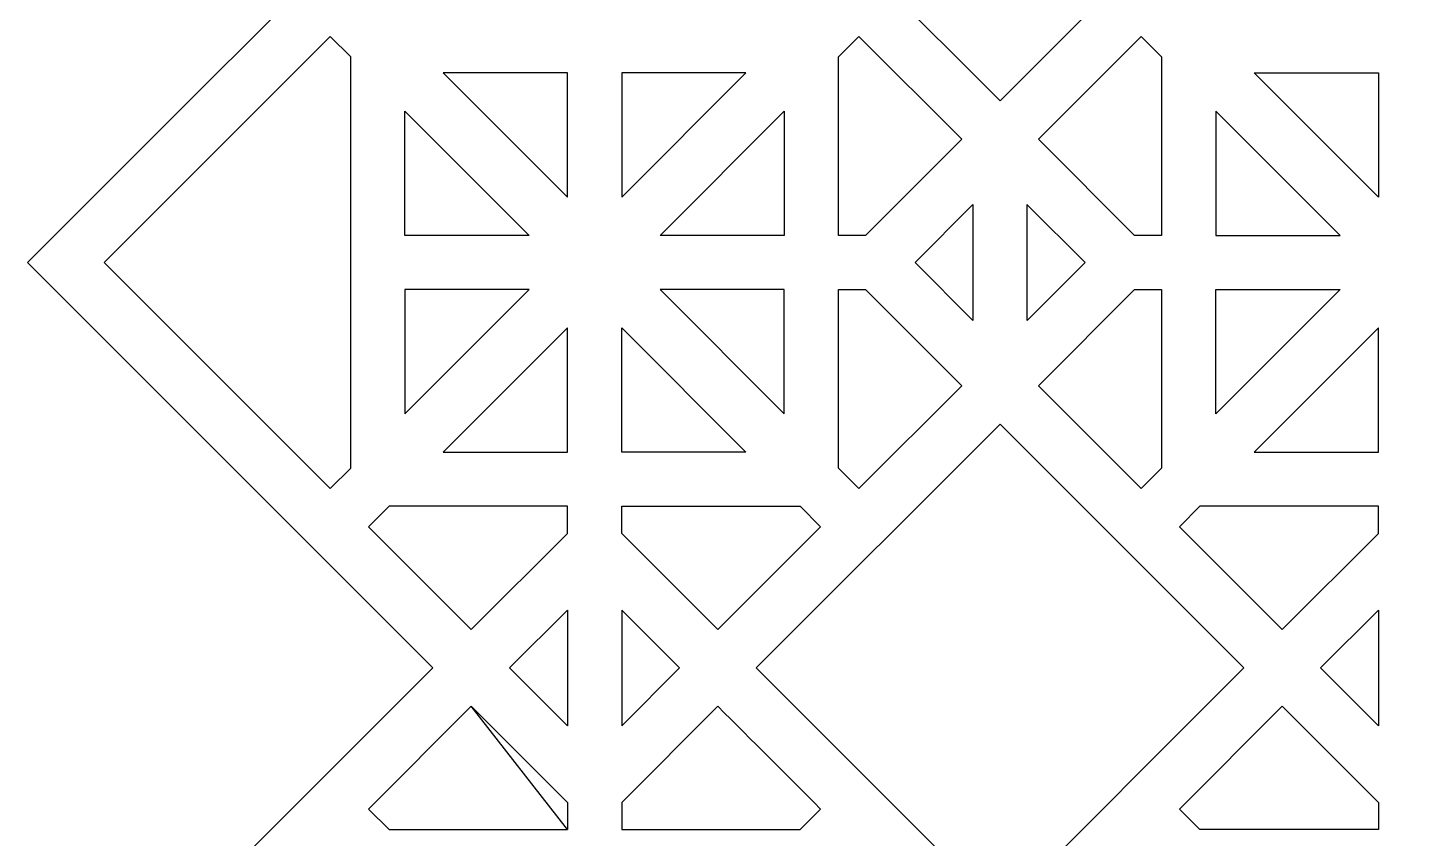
# Model space of a CAD drawing. Header units: centimetres. Extents: x -68 to 68, y -63 to 63.
# Drawn here: x -68.47 to -43.04, y -3.15 to 11.82 of the extents above; entities that cross this region are included whole.
import ezdxf

# ---------------------------------------------------------------- set-up
doc = ezdxf.new("R2010")
doc.units = ezdxf.units.CM
doc.header["$MEASUREMENT"] = 0
doc.layers.add('layer 1', color=7, linetype='Continuous')

msp = doc.modelspace()

# ---------------------------------------------------------------- linework, layer by layer
at = {"layer": 'layer 1', "color": 114}
for points, knots in [([(-13.11224, -62.84331), (-13.11224, -62.84331), (-2.64706, -52.37813), (-2.64706, -52.37813), (-2.64706, -52.37813), (-2.64706, -52.37813), (-10.12967, -44.89556), (-10.12967, -44.89556), (-10.12967, -44.89556), (-10.12967, -44.89556), (-2.64706, -37.41295), (-2.64706, -37.41295), (-2.64706, -37.41295), (-2.64706, -37.41295), (-10.11966, -29.94035), (-10.11966, -29.94035), (-10.11966, -29.94035), (-10.11966, -29.94035), (-2.64706, -22.44777), (-2.64706, -22.44777), (-2.64706, -22.44777), (-2.64706, -22.44777), (-10.12967, -14.96516), (-10.12967, -14.96516), (-10.12967, -14.96516), (-10.12967, -14.96516), (-2.64706, -7.48259), (-2.64706, -7.48259), (-2.64706, -7.48259), (-2.64706, -7.48259), (-10.12964, -0.00001), (-10.12964, -0.00001), (-10.12964, -0.00001), (-10.12964, -0.00001), (-2.64706, 7.48259), (-2.64706, 7.48259), (-2.64706, 7.48259), (-2.64706, 7.48259), (-10.12967, 14.96516), (-10.12967, 14.96516), (-10.12967, 14.96516), (-10.12967, 14.96516), (-2.64706, 22.44777), (-2.64706, 22.44777), (-2.64706, 22.44777), (-2.64706, 22.44777), (-10.11966, 29.92037), (-10.11966, 29.92037), (-10.11966, 29.92037), (-10.11966, 29.92037), (-10.12739, 29.9281), (-10.12739, 29.9281), (-10.12739, 29.9281), (-10.12739, 29.9281), (-10.12965, 29.93036), (-10.12965, 29.93036), (-10.12965, 29.93036), (-10.12965, 29.93036), (-2.64706, 37.41295), (-2.64706, 37.41295), (-2.64706, 37.41295), (-2.64706, 37.41295), (-10.12967, 44.89556), (-10.12967, 44.89556), (-10.12967, 44.89556), (-10.12967, 44.89556), (-2.64706, 52.37813), (-2.64706, 52.37813), (-2.64706, 52.37813), (-2.64706, 52.37813), (-13.11224, 62.84331), (-13.11224, 62.84331), (-13.11224, 62.84331), (-13.11224, 62.84331), (-20.59485, 55.3607), (-20.59485, 55.3607), (-20.59485, 55.3607), (-20.59485, 55.3607), (-28.07742, 62.84331), (-28.07742, 62.84331), (-28.07742, 62.84331), (-28.07742, 62.84331), (-35.56002, 55.36071), (-35.56002, 55.36071), (-35.56002, 55.36071), (-35.56002, 55.36071), (-43.0426, 62.84331), (-43.0426, 62.84331), (-43.0426, 62.84331), (-43.0426, 62.84331), (-50.52517, 55.3607), (-50.52517, 55.3607), (-50.52517, 55.3607), (-50.52517, 55.3607), (-58.00778, 62.84331), (-58.00778, 62.84331), (-58.00778, 62.84331), (-58.00778, 62.84331), (-68.47296, 52.37813), (-68.47296, 52.37813), (-68.47296, 52.37813), (-68.47296, 52.37813), (-60.99035, 44.89556), (-60.99035, 44.89556), (-60.99035, 44.89556), (-60.99035, 44.89556), (-68.47296, 37.41295), (-68.47296, 37.41295), (-68.47296, 37.41295), (-68.47296, 37.41295), (-60.99038, 29.93035), (-60.99038, 29.93035), (-60.99038, 29.93035), (-60.99038, 29.93035), (-68.47296, 22.44777), (-68.47296, 22.44777), (-68.47296, 22.44777), (-68.47296, 22.44777), (-60.99035, 14.96516), (-60.99035, 14.96516), (-60.99035, 14.96516), (-60.99035, 14.96516), (-68.47296, 7.48259), (-68.47296, 7.48259), (-68.47296, 7.48259), (-68.47296, 7.48259), (-60.99037, 0), (-60.99037, 0), (-60.99037, 0), (-60.99037, 0), (-68.47296, -7.48259), (-68.47296, -7.48259), (-68.47296, -7.48259), (-68.47296, -7.48259), (-60.99035, -14.96516), (-60.99035, -14.96516), (-60.99035, -14.96516), (-60.99035, -14.96516), (-68.47296, -22.44777), (-68.47296, -22.44777), (-68.47296, -22.44777), (-68.47296, -22.44777), (-60.99037, -29.93036), (-60.99037, -29.93036), (-60.99037, -29.93036), (-60.99037, -29.93036), (-68.47296, -37.41295), (-68.47296, -37.41295), (-68.47296, -37.41295), (-68.47296, -37.41295), (-60.99035, -44.89556), (-60.99035, -44.89556), (-60.99035, -44.89556), (-60.99035, -44.89556), (-68.47296, -52.37813), (-68.47296, -52.37813), (-68.47296, -52.37813), (-68.47296, -52.37813), (-58.00778, -62.84331), (-58.00778, -62.84331), (-58.00778, -62.84331), (-58.00778, -62.84331), (-50.52518, -55.36071), (-50.52518, -55.36071), (-50.52518, -55.36071), (-50.52518, -55.36071), (-43.0426, -62.84331), (-43.0426, -62.84331), (-43.0426, -62.84331), (-43.0426, -62.84331), (-35.56002, -55.36071), (-35.56002, -55.36071), (-35.56002, -55.36071), (-35.56002, -55.36071), (-28.07742, -62.84331), (-28.07742, -62.84331), (-28.07742, -62.84331), (-28.07742, -62.84331), (-20.59484, -55.36071), (-20.59484, -55.36071), (-20.59484, -55.36071), (-20.59484, -55.36071), (-13.11224, -62.84331), (-13.11224, -62.84331)], [0, 0, 0, 0, 0.0212766, 0.0212766, 0.0212766, 0.0212766, 0.04255319, 0.04255319, 0.04255319, 0.04255319, 0.06382979, 0.06382979, 0.06382979, 0.06382979, 0.08510638, 0.08510638, 0.08510638, 0.08510638, 0.10638298, 0.10638298, 0.10638298, 0.10638298, 0.12765957, 0.12765957, 0.12765957, 0.12765957, 0.14893617, 0.14893617, 0.14893617, 0.14893617, 0.17021277, 0.17021277, 0.17021277, 0.17021277, 0.19148936, 0.19148936, 0.19148936, 0.19148936, 0.21276596, 0.21276596, 0.21276596, 0.21276596, 0.23404255, 0.23404255, 0.23404255, 0.23404255, 0.25531915, 0.25531915, 0.25531915, 0.25531915, 0.27659574, 0.27659574, 0.27659574, 0.27659574, 0.29787234, 0.29787234, 0.29787234, 0.29787234, 0.31914894, 0.31914894, 0.31914894, 0.31914894, 0.34042553, 0.34042553, 0.34042553, 0.34042553, 0.36170213, 0.36170213, 0.36170213, 0.36170213, 0.38297872, 0.38297872, 0.38297872, 0.38297872, 0.40425532, 0.40425532, 0.40425532, 0.40425532, 0.42553191, 0.42553191, 0.42553191, 0.42553191, 0.44680851, 0.44680851, 0.44680851, 0.44680851, 0.46808511, 0.46808511, 0.46808511, 0.46808511, 0.4893617, 0.4893617, 0.4893617, 0.4893617, 0.5106383, 0.5106383, 0.5106383, 0.5106383, 0.53191489, 0.53191489, 0.53191489, 0.53191489, 0.55319149, 0.55319149, 0.55319149, 0.55319149, 0.57446809, 0.57446809, 0.57446809, 0.57446809, 0.59574468, 0.59574468, 0.59574468, 0.59574468, 0.61702128, 0.61702128, 0.61702128, 0.61702128, 0.63829787, 0.63829787, 0.63829787, 0.63829787, 0.65957447, 0.65957447, 0.65957447, 0.65957447, 0.68085106, 0.68085106, 0.68085106, 0.68085106, 0.70212766, 0.70212766, 0.70212766, 0.70212766, 0.72340426, 0.72340426, 0.72340426, 0.72340426, 0.74468085, 0.74468085, 0.74468085, 0.74468085, 0.76595745, 0.76595745, 0.76595745, 0.76595745, 0.78723404, 0.78723404, 0.78723404, 0.78723404, 0.80851064, 0.80851064, 0.80851064, 0.80851064, 0.82978723, 0.82978723, 0.82978723, 0.82978723, 0.85106383, 0.85106383, 0.85106383, 0.85106383, 0.87234043, 0.87234043, 0.87234043, 0.87234043, 0.89361702, 0.89361702, 0.89361702, 0.89361702, 0.91489362, 0.91489362, 0.91489362, 0.91489362, 0.93617021, 0.93617021, 0.93617021, 0.93617021, 0.95744681, 0.95744681, 0.95744681, 0.95744681, 1, 1, 1, 1]), ([(-46.02516, 14.96515), (-46.02516, 14.96515), (-46.02517, 14.96516), (-46.02517, 14.96516), (-46.02517, 14.96516), (-46.02517, 14.96516), (-50.52518, 19.46517), (-50.52518, 19.46517), (-50.52518, 19.46517), (-50.52518, 19.46517), (-55.02518, 14.96517), (-55.02518, 14.96517), (-55.02518, 14.96517), (-55.02518, 14.96517), (-55.02517, 14.96516), (-55.02517, 14.96516), (-55.02517, 14.96516), (-55.02517, 14.96516), (-50.52518, 10.46517), (-50.52518, 10.46517), (-50.52518, 10.46517), (-50.52518, 10.46517), (-46.02516, 14.96515), (-46.02516, 14.96515)], [0, 0, 0, 0, 0.14285714, 0.14285714, 0.14285714, 0.14285714, 0.28571429, 0.28571429, 0.28571429, 0.28571429, 0.42857143, 0.42857143, 0.42857143, 0.42857143, 0.57142857, 0.57142857, 0.57142857, 0.57142857, 0.71428571, 0.71428571, 0.71428571, 0.71428571, 1, 1, 1, 1]), ([(-46.02517, 14.96516), (-46.02517, 14.96516), (-50.52519, 10.46516), (-50.52519, 10.46516), (-50.52519, 10.46516), (-50.52519, 10.46516), (-46.02517, 14.96516), (-46.02517, 14.96516)], [0, 0, 0, 0, 0.33333333, 0.33333333, 0.33333333, 0.33333333, 1, 1, 1, 1]), ([(-62.50778, 3.68964), (-62.50778, 3.68964), (-62.88679, 3.31063), (-62.88679, 3.31063), (-62.88679, 3.31063), (-62.88679, 3.31063), (-67.05875, 7.48259), (-67.05875, 7.48259), (-67.05875, 7.48259), (-67.05875, 7.48259), (-62.88683, 11.65451), (-62.88683, 11.65451), (-62.88683, 11.65451), (-62.88683, 11.65451), (-62.50778, 11.27547), (-62.50778, 11.27547), (-62.50778, 11.27547), (-62.50778, 11.27547), (-62.50778, 3.68964), (-62.50778, 3.68964)], [0, 0, 0, 0, 0.16666667, 0.16666667, 0.16666667, 0.16666667, 0.33333333, 0.33333333, 0.33333333, 0.33333333, 0.5, 0.5, 0.5, 0.5, 0.66666667, 0.66666667, 0.66666667, 0.66666667, 1, 1, 1, 1]), ([(-53.50778, 7.98259), (-53.50778, 7.98259), (-53.00777, 7.98259), (-53.00777, 7.98259), (-53.00777, 7.98259), (-53.00777, 7.98259), (-51.23229, 9.75805), (-51.23229, 9.75805), (-51.23229, 9.75805), (-51.23229, 9.75805), (-53.12873, 11.65448), (-53.12873, 11.65448), (-53.12873, 11.65448), (-53.12873, 11.65448), (-53.50778, 11.27541), (-53.50778, 11.27541), (-53.50778, 11.27541), (-53.50778, 11.27541), (-53.50778, 7.98259), (-53.50778, 7.98259)], [0, 0, 0, 0, 0.16666667, 0.16666667, 0.16666667, 0.16666667, 0.33333333, 0.33333333, 0.33333333, 0.33333333, 0.5, 0.5, 0.5, 0.5, 0.66666667, 0.66666667, 0.66666667, 0.66666667, 1, 1, 1, 1]), ([(-49.81807, 9.75805), (-49.81807, 9.75805), (-48.0426, 7.98259), (-48.0426, 7.98259), (-48.0426, 7.98259), (-48.0426, 7.98259), (-47.54257, 7.98273), (-47.54257, 7.98273), (-47.54257, 7.98273), (-47.54257, 7.98273), (-47.5426, 11.27541), (-47.5426, 11.27541), (-47.5426, 11.27541), (-47.5426, 11.27541), (-47.92165, 11.65448), (-47.92165, 11.65448), (-47.92165, 11.65448), (-47.92165, 11.65448), (-49.81807, 9.75805), (-49.81807, 9.75805)], [0, 0, 0, 0, 0.16666667, 0.16666667, 0.16666667, 0.16666667, 0.33333333, 0.33333333, 0.33333333, 0.33333333, 0.5, 0.5, 0.5, 0.5, 0.66666667, 0.66666667, 0.66666667, 0.66666667, 1, 1, 1, 1]), ([(-60.80054, 10.98258), (-60.80054, 10.98258), (-58.50763, 10.9826), (-58.50763, 10.9826), (-58.50763, 10.9826), (-58.50763, 10.9826), (-58.50762, 8.68965), (-58.50762, 8.68965), (-58.50762, 8.68965), (-58.50762, 8.68965), (-60.80054, 10.98258), (-60.80054, 10.98258)], [0, 0, 0, 0, 0.25, 0.25, 0.25, 0.25, 0.5, 0.5, 0.5, 0.5, 1, 1, 1, 1]), ([(-57.50763, 10.98258), (-57.50763, 10.98258), (-55.21471, 10.98259), (-55.21471, 10.98259), (-55.21471, 10.98259), (-55.21471, 10.98259), (-57.50763, 8.68964), (-57.50763, 8.68964), (-57.50763, 8.68964), (-57.50763, 8.68964), (-57.50763, 10.98258), (-57.50763, 10.98258)], [0, 0, 0, 0, 0.25, 0.25, 0.25, 0.25, 0.5, 0.5, 0.5, 0.5, 1, 1, 1, 1]), ([(-43.54275, 10.98258), (-43.54275, 10.98258), (-45.83567, 10.98259), (-45.83567, 10.98259), (-45.83567, 10.98259), (-45.83567, 10.98259), (-43.54275, 8.68964), (-43.54275, 8.68964), (-43.54275, 8.68964), (-43.54275, 8.68964), (-43.54275, 10.98258), (-43.54275, 10.98258)], [0, 0, 0, 0, 0.25, 0.25, 0.25, 0.25, 0.5, 0.5, 0.5, 0.5, 1, 1, 1, 1]), ([(-61.50778, 10.27559), (-61.50778, 10.27559), (-61.50779, 7.98259), (-61.50779, 7.98259), (-61.50779, 7.98259), (-61.50779, 7.98259), (-59.21478, 7.98259), (-59.21478, 7.98259), (-59.21478, 7.98259), (-59.21478, 7.98259), (-61.50778, 10.27559), (-61.50778, 10.27559)], [0, 0, 0, 0, 0.25, 0.25, 0.25, 0.25, 0.5, 0.5, 0.5, 0.5, 1, 1, 1, 1]), ([(-54.50778, 10.2753), (-54.50778, 10.2753), (-56.80051, 7.98259), (-56.80051, 7.98259), (-56.80051, 7.98259), (-56.80051, 7.98259), (-54.50778, 7.98259), (-54.50778, 7.98259), (-54.50778, 7.98259), (-54.50778, 7.98259), (-54.50778, 10.2753), (-54.50778, 10.2753)], [0, 0, 0, 0, 0.25, 0.25, 0.25, 0.25, 0.5, 0.5, 0.5, 0.5, 1, 1, 1, 1]), ([(-46.5426, 10.2753), (-46.5426, 10.2753), (-44.24987, 7.98259), (-44.24987, 7.98259), (-44.24987, 7.98259), (-44.24987, 7.98259), (-46.5426, 7.98259), (-46.5426, 7.98259), (-46.5426, 7.98259), (-46.5426, 7.98259), (-46.5426, 10.2753), (-46.5426, 10.2753)], [0, 0, 0, 0, 0.25, 0.25, 0.25, 0.25, 0.5, 0.5, 0.5, 0.5, 1, 1, 1, 1]), ([(-51.02517, 8.55095), (-51.02517, 8.55095), (-52.09356, 7.48259), (-52.09356, 7.48259), (-52.09356, 7.48259), (-52.09356, 7.48259), (-51.02518, 6.41423), (-51.02518, 6.41423), (-51.02518, 6.41423), (-51.02518, 6.41423), (-51.02517, 8.55095), (-51.02517, 8.55095)], [0, 0, 0, 0, 0.25, 0.25, 0.25, 0.25, 0.5, 0.5, 0.5, 0.5, 1, 1, 1, 1]), ([(-50.02517, 8.55094), (-50.02517, 8.55094), (-50.02518, 6.41423), (-50.02518, 6.41423), (-50.02518, 6.41423), (-50.02518, 6.41423), (-48.95682, 7.48259), (-48.95682, 7.48259), (-48.95682, 7.48259), (-48.95682, 7.48259), (-50.01522, 8.54099), (-50.01522, 8.54099), (-50.01522, 8.54099), (-50.01522, 8.54099), (-50.01523, 8.541), (-50.01523, 8.541), (-50.01523, 8.541), (-50.01523, 8.541), (-50.02517, 8.55094), (-50.02517, 8.55094)], [0, 0, 0, 0, 0.16666667, 0.16666667, 0.16666667, 0.16666667, 0.33333333, 0.33333333, 0.33333333, 0.33333333, 0.5, 0.5, 0.5, 0.5, 0.66666667, 0.66666667, 0.66666667, 0.66666667, 1, 1, 1, 1]), ([(-59.21467, 6.98259), (-59.21467, 6.98259), (-61.50778, 4.68955), (-61.50778, 4.68955), (-61.50778, 4.68955), (-61.50778, 4.68955), (-61.50778, 6.98259), (-61.50778, 6.98259), (-61.50778, 6.98259), (-61.50778, 6.98259), (-59.21467, 6.98259), (-59.21467, 6.98259)], [0, 0, 0, 0, 0.25, 0.25, 0.25, 0.25, 0.5, 0.5, 0.5, 0.5, 1, 1, 1, 1]), ([(-56.80059, 6.98258), (-56.80059, 6.98258), (-54.50778, 6.98259), (-54.50778, 6.98259), (-54.50778, 6.98259), (-54.50778, 6.98259), (-54.50779, 4.68981), (-54.50779, 4.68981), (-54.50779, 4.68981), (-54.50779, 4.68981), (-56.80059, 6.98258), (-56.80059, 6.98258)], [0, 0, 0, 0, 0.25, 0.25, 0.25, 0.25, 0.5, 0.5, 0.5, 0.5, 1, 1, 1, 1]), ([(-53.00775, 6.98258), (-53.00775, 6.98258), (-53.50778, 6.98259), (-53.50778, 6.98259), (-53.50778, 6.98259), (-53.50778, 6.98259), (-53.50778, 3.6897), (-53.50778, 3.6897), (-53.50778, 3.6897), (-53.50778, 3.6897), (-53.12875, 3.31069), (-53.12875, 3.31069), (-53.12875, 3.31069), (-53.12875, 3.31069), (-51.2323, 5.20712), (-51.2323, 5.20712), (-51.2323, 5.20712), (-51.2323, 5.20712), (-53.00775, 6.98258), (-53.00775, 6.98258)], [0, 0, 0, 0, 0.16666667, 0.16666667, 0.16666667, 0.16666667, 0.33333333, 0.33333333, 0.33333333, 0.33333333, 0.5, 0.5, 0.5, 0.5, 0.66666667, 0.66666667, 0.66666667, 0.66666667, 1, 1, 1, 1]), ([(-47.5426, 6.98259), (-47.5426, 6.98259), (-48.0426, 6.98259), (-48.0426, 6.98259), (-48.0426, 6.98259), (-48.0426, 6.98259), (-49.81805, 5.20713), (-49.81805, 5.20713), (-49.81805, 5.20713), (-49.81805, 5.20713), (-47.92163, 3.31069), (-47.92163, 3.31069), (-47.92163, 3.31069), (-47.92163, 3.31069), (-47.5426, 3.6897), (-47.5426, 3.6897), (-47.5426, 3.6897), (-47.5426, 3.6897), (-47.5426, 6.98259), (-47.5426, 6.98259)], [0, 0, 0, 0, 0.16666667, 0.16666667, 0.16666667, 0.16666667, 0.33333333, 0.33333333, 0.33333333, 0.33333333, 0.5, 0.5, 0.5, 0.5, 0.66666667, 0.66666667, 0.66666667, 0.66666667, 1, 1, 1, 1]), ([(-44.24979, 6.98258), (-44.24979, 6.98258), (-46.5426, 6.98259), (-46.5426, 6.98259), (-46.5426, 6.98259), (-46.5426, 6.98259), (-46.54259, 4.68981), (-46.54259, 4.68981), (-46.54259, 4.68981), (-46.54259, 4.68981), (-44.24979, 6.98258), (-44.24979, 6.98258)], [0, 0, 0, 0, 0.25, 0.25, 0.25, 0.25, 0.5, 0.5, 0.5, 0.5, 1, 1, 1, 1]), ([(-58.50762, 6.27545), (-58.50762, 6.27545), (-58.50763, 3.98259), (-58.50763, 3.98259), (-58.50763, 3.98259), (-58.50763, 3.98259), (-60.8005, 3.98258), (-60.8005, 3.98258), (-60.8005, 3.98258), (-60.8005, 3.98258), (-58.50762, 6.27545), (-58.50762, 6.27545)], [0, 0, 0, 0, 0.25, 0.25, 0.25, 0.25, 0.5, 0.5, 0.5, 0.5, 1, 1, 1, 1]), ([(-55.21478, 3.98259), (-55.21478, 3.98259), (-57.50763, 6.27543), (-57.50763, 6.27543), (-57.50763, 6.27543), (-57.50763, 6.27543), (-57.50763, 3.98259), (-57.50763, 3.98259), (-57.50763, 3.98259), (-57.50763, 3.98259), (-55.21478, 3.98259), (-55.21478, 3.98259)], [0, 0, 0, 0, 0.25, 0.25, 0.25, 0.25, 0.5, 0.5, 0.5, 0.5, 1, 1, 1, 1]), ([(-45.8356, 3.98259), (-45.8356, 3.98259), (-43.54275, 6.27543), (-43.54275, 6.27543), (-43.54275, 6.27543), (-43.54275, 6.27543), (-43.54275, 3.98259), (-43.54275, 3.98259), (-43.54275, 3.98259), (-43.54275, 3.98259), (-45.8356, 3.98259), (-45.8356, 3.98259)], [0, 0, 0, 0, 0.25, 0.25, 0.25, 0.25, 0.5, 0.5, 0.5, 0.5, 1, 1, 1, 1]), ([(-50.52517, -4.50001), (-50.52517, -4.50001), (-46.02515, -0.00001), (-46.02515, -0.00001), (-46.02515, -0.00001), (-46.02515, -0.00001), (-50.52518, 4.50001), (-50.52518, 4.50001), (-50.52518, 4.50001), (-50.52518, 4.50001), (-55.02518, 0.00001), (-55.02518, 0.00001), (-55.02518, 0.00001), (-55.02518, 0.00001), (-50.52517, -4.50001), (-50.52517, -4.50001)], [0, 0, 0, 0, 0.2, 0.2, 0.2, 0.2, 0.4, 0.4, 0.4, 0.4, 0.6, 0.6, 0.6, 0.6, 1, 1, 1, 1]), ([(-60.28326, 0.70711), (-60.28326, 0.70711), (-62.17968, 2.60352), (-62.17968, 2.60352), (-62.17968, 2.60352), (-62.17968, 2.60352), (-61.80061, 2.98259), (-61.80061, 2.98259), (-61.80061, 2.98259), (-61.80061, 2.98259), (-58.50763, 2.98259), (-58.50763, 2.98259), (-58.50763, 2.98259), (-58.50763, 2.98259), (-58.50763, 2.48274), (-58.50763, 2.48274), (-58.50763, 2.48274), (-58.50763, 2.48274), (-60.28321, 0.70716), (-60.28321, 0.70716), (-60.28321, 0.70716), (-60.28321, 0.70716), (-60.28325, 0.70711), (-60.28325, 0.70711), (-60.28325, 0.70711), (-60.28325, 0.70711), (-60.28326, 0.70711), (-60.28326, 0.70711)], [0, 0, 0, 0, 0.125, 0.125, 0.125, 0.125, 0.25, 0.25, 0.25, 0.25, 0.375, 0.375, 0.375, 0.375, 0.5, 0.5, 0.5, 0.5, 0.625, 0.625, 0.625, 0.625, 0.75, 0.75, 0.75, 0.75, 1, 1, 1, 1]), ([(-55.73229, 0.70713), (-55.73229, 0.70713), (-53.83585, 2.60358), (-53.83585, 2.60358), (-53.83585, 2.60358), (-53.83585, 2.60358), (-54.21489, 2.98259), (-54.21489, 2.98259), (-54.21489, 2.98259), (-54.21489, 2.98259), (-57.50763, 2.98259), (-57.50763, 2.98259), (-57.50763, 2.98259), (-57.50763, 2.98259), (-57.50763, 2.48248), (-57.50763, 2.48248), (-57.50763, 2.48248), (-57.50763, 2.48248), (-55.73229, 0.70713), (-55.73229, 0.70713)], [0, 0, 0, 0, 0.16666667, 0.16666667, 0.16666667, 0.16666667, 0.33333333, 0.33333333, 0.33333333, 0.33333333, 0.5, 0.5, 0.5, 0.5, 0.66666667, 0.66666667, 0.66666667, 0.66666667, 1, 1, 1, 1]), ([(-43.54275, 2.98259), (-43.54275, 2.98259), (-43.54275, 2.48243), (-43.54275, 2.48243), (-43.54275, 2.48243), (-43.54275, 2.48243), (-45.31807, 0.70713), (-45.31807, 0.70713), (-45.31807, 0.70713), (-45.31807, 0.70713), (-47.21453, 2.60358), (-47.21453, 2.60358), (-47.21453, 2.60358), (-47.21453, 2.60358), (-46.83549, 2.98259), (-46.83549, 2.98259), (-46.83549, 2.98259), (-46.83549, 2.98259), (-43.54275, 2.98259), (-43.54275, 2.98259)], [0, 0, 0, 0, 0.16666667, 0.16666667, 0.16666667, 0.16666667, 0.33333333, 0.33333333, 0.33333333, 0.33333333, 0.5, 0.5, 0.5, 0.5, 0.66666667, 0.66666667, 0.66666667, 0.66666667, 1, 1, 1, 1]), ([(-59.57615, 0.00001), (-59.57615, 0.00001), (-58.50763, -1.06851), (-58.50763, -1.06851), (-58.50763, -1.06851), (-58.50763, -1.06851), (-58.50763, 1.06853), (-58.50763, 1.06853), (-58.50763, 1.06853), (-58.50763, 1.06853), (-59.57615, 0.00001), (-59.57615, 0.00001)], [0, 0, 0, 0, 0.25, 0.25, 0.25, 0.25, 0.5, 0.5, 0.5, 0.5, 1, 1, 1, 1]), ([(-56.4394, 0.00001), (-56.4394, 0.00001), (-57.50763, -1.06822), (-57.50763, -1.06822), (-57.50763, -1.06822), (-57.50763, -1.06822), (-57.50762, 1.06824), (-57.50762, 1.06824), (-57.50762, 1.06824), (-57.50762, 1.06824), (-56.4394, 0.00001), (-56.4394, 0.00001)], [0, 0, 0, 0, 0.25, 0.25, 0.25, 0.25, 0.5, 0.5, 0.5, 0.5, 1, 1, 1, 1]), ([(-43.54275, -1.0682), (-43.54275, -1.0682), (-43.54274, 1.06824), (-43.54274, 1.06824), (-43.54274, 1.06824), (-43.54274, 1.06824), (-43.54275, 1.06823), (-43.54275, 1.06823), (-43.54275, 1.06823), (-43.54275, 1.06823), (-44.61097, 0.00001), (-44.61097, 0.00001), (-44.61097, 0.00001), (-44.61097, 0.00001), (-43.54275, -1.0682), (-43.54275, -1.0682)], [0, 0, 0, 0, 0.2, 0.2, 0.2, 0.2, 0.4, 0.4, 0.4, 0.4, 0.6, 0.6, 0.6, 0.6, 1, 1, 1, 1]), ([(-58.50763, -2.98259), (-58.50763, -2.98259), (-61.80061, -2.98259), (-61.80061, -2.98259), (-61.80061, -2.98259), (-61.80061, -2.98259), (-62.17968, -2.60352), (-62.17968, -2.60352), (-62.17968, -2.60352), (-62.17968, -2.60352), (-60.28326, -0.7071), (-60.28326, -0.7071), (-60.28326, -0.7071), (-60.28326, -0.7071), (-60.28325, -0.70709), (-60.28325, -0.70709), (-60.28325, -0.70709), (-60.28325, -0.70709), (-58.50763, -2.98259), (-58.50763, -2.98259)], [0, 0, 0, 0, 0.16666667, 0.16666667, 0.16666667, 0.16666667, 0.33333333, 0.33333333, 0.33333333, 0.33333333, 0.5, 0.5, 0.5, 0.5, 0.66666667, 0.66666667, 0.66666667, 0.66666667, 1, 1, 1, 1]), ([(-58.50763, -2.98258), (-58.50763, -2.98258), (-58.50763, -2.96985), (-58.50763, -2.96985), (-58.50763, -2.96985), (-58.50763, -2.96985), (-58.50762, -2.48272), (-58.50762, -2.48272), (-58.50762, -2.48272), (-58.50762, -2.48272), (-60.28318, -0.70718), (-60.28318, -0.70718), (-60.28318, -0.70718), (-60.28318, -0.70718), (-60.28326, -0.7071), (-60.28326, -0.7071), (-60.28326, -0.7071), (-60.28326, -0.7071), (-60.28327, -0.70709), (-60.28327, -0.70709), (-60.28327, -0.70709), (-60.28327, -0.70709), (-58.50763, -2.98258), (-58.50763, -2.98258)], [0, 0, 0, 0, 0.14285714, 0.14285714, 0.14285714, 0.14285714, 0.28571429, 0.28571429, 0.28571429, 0.28571429, 0.42857143, 0.42857143, 0.42857143, 0.42857143, 0.57142857, 0.57142857, 0.57142857, 0.57142857, 0.71428571, 0.71428571, 0.71428571, 0.71428571, 1, 1, 1, 1]), ([(-57.50763, -2.98259), (-57.50763, -2.98259), (-57.50763, -2.48244), (-57.50763, -2.48244), (-57.50763, -2.48244), (-57.50763, -2.48244), (-55.73228, -0.7071), (-55.73228, -0.7071), (-55.73228, -0.7071), (-55.10013, -1.33925), (-54.46799, -1.97143), (-53.83585, -2.60358), (-53.83585, -2.60358), (-53.83585, -2.60358), (-54.21489, -2.98259), (-54.21489, -2.98259), (-54.21489, -2.98259), (-54.21489, -2.98259), (-57.50763, -2.98259), (-57.50763, -2.98259)], [0, 0, 0, 0, 0.16666667, 0.16666667, 0.16666667, 0.16666667, 0.33333333, 0.33333333, 0.33333333, 0.33333333, 0.5, 0.5, 0.5, 0.5, 0.66666667, 0.66666667, 0.66666667, 0.66666667, 1, 1, 1, 1]), ([(-47.21453, -2.60358), (-47.21453, -2.60358), (-46.83549, -2.98259), (-46.83549, -2.98259), (-46.83549, -2.98259), (-46.83549, -2.98259), (-43.54275, -2.98259), (-43.54275, -2.98259), (-43.54275, -2.98259), (-43.54275, -2.98259), (-43.54274, -2.48243), (-43.54274, -2.48243), (-43.54274, -2.48243), (-43.54274, -2.48243), (-45.31805, -0.70711), (-45.31805, -0.70711), (-45.31805, -0.70711), (-45.31805, -0.70711), (-47.21453, -2.60358), (-47.21453, -2.60358)], [0, 0, 0, 0, 0.16666667, 0.16666667, 0.16666667, 0.16666667, 0.33333333, 0.33333333, 0.33333333, 0.33333333, 0.5, 0.5, 0.5, 0.5, 0.66666667, 0.66666667, 0.66666667, 0.66666667, 1, 1, 1, 1])]:
    msp.add_open_spline(points, degree=3, knots=knots, dxfattribs=at)
at = {"layer": 'layer 1', "color": 250, "lineweight": 9}
for points, knots in [([(-13.11224, -62.84331), (-13.11224, -62.84331), (-2.64706, -52.37813), (-2.64706, -52.37813), (-2.64706, -52.37813), (-2.64706, -52.37813), (-10.12967, -44.89556), (-10.12967, -44.89556), (-10.12967, -44.89556), (-10.12967, -44.89556), (-2.64706, -37.41295), (-2.64706, -37.41295), (-2.64706, -37.41295), (-2.64706, -37.41295), (-10.11966, -29.94035), (-10.11966, -29.94035), (-10.11966, -29.94035), (-10.11966, -29.94035), (-2.64706, -22.44777), (-2.64706, -22.44777), (-2.64706, -22.44777), (-2.64706, -22.44777), (-10.12967, -14.96516), (-10.12967, -14.96516), (-10.12967, -14.96516), (-10.12967, -14.96516), (-2.64706, -7.48259), (-2.64706, -7.48259), (-2.64706, -7.48259), (-2.64706, -7.48259), (-10.12964, -0.00001), (-10.12964, -0.00001), (-10.12964, -0.00001), (-10.12964, -0.00001), (-2.64706, 7.48259), (-2.64706, 7.48259), (-2.64706, 7.48259), (-2.64706, 7.48259), (-10.12967, 14.96516), (-10.12967, 14.96516), (-10.12967, 14.96516), (-10.12967, 14.96516), (-2.64706, 22.44777), (-2.64706, 22.44777), (-2.64706, 22.44777), (-2.64706, 22.44777), (-10.11966, 29.92037), (-10.11966, 29.92037), (-10.11966, 29.92037), (-10.11966, 29.92037), (-10.12739, 29.9281), (-10.12739, 29.9281), (-10.12739, 29.9281), (-10.12739, 29.9281), (-10.12965, 29.93036), (-10.12965, 29.93036), (-10.12965, 29.93036), (-10.12965, 29.93036), (-2.64706, 37.41295), (-2.64706, 37.41295), (-2.64706, 37.41295), (-2.64706, 37.41295), (-10.12967, 44.89556), (-10.12967, 44.89556), (-10.12967, 44.89556), (-10.12967, 44.89556), (-2.64706, 52.37813), (-2.64706, 52.37813), (-2.64706, 52.37813), (-2.64706, 52.37813), (-13.11224, 62.84331), (-13.11224, 62.84331), (-13.11224, 62.84331), (-13.11224, 62.84331), (-20.59485, 55.3607), (-20.59485, 55.3607), (-20.59485, 55.3607), (-20.59485, 55.3607), (-28.07742, 62.84331), (-28.07742, 62.84331), (-28.07742, 62.84331), (-28.07742, 62.84331), (-35.56002, 55.36071), (-35.56002, 55.36071), (-35.56002, 55.36071), (-35.56002, 55.36071), (-43.0426, 62.84331), (-43.0426, 62.84331), (-43.0426, 62.84331), (-43.0426, 62.84331), (-50.52517, 55.3607), (-50.52517, 55.3607), (-50.52517, 55.3607), (-50.52517, 55.3607), (-58.00778, 62.84331), (-58.00778, 62.84331), (-58.00778, 62.84331), (-58.00778, 62.84331), (-68.47296, 52.37813), (-68.47296, 52.37813), (-68.47296, 52.37813), (-68.47296, 52.37813), (-60.99035, 44.89556), (-60.99035, 44.89556), (-60.99035, 44.89556), (-60.99035, 44.89556), (-68.47296, 37.41295), (-68.47296, 37.41295), (-68.47296, 37.41295), (-68.47296, 37.41295), (-60.99038, 29.93035), (-60.99038, 29.93035), (-60.99038, 29.93035), (-60.99038, 29.93035), (-68.47296, 22.44777), (-68.47296, 22.44777), (-68.47296, 22.44777), (-68.47296, 22.44777), (-60.99035, 14.96516), (-60.99035, 14.96516), (-60.99035, 14.96516), (-60.99035, 14.96516), (-68.47296, 7.48259), (-68.47296, 7.48259), (-68.47296, 7.48259), (-68.47296, 7.48259), (-60.99037, 0), (-60.99037, 0), (-60.99037, 0), (-60.99037, 0), (-68.47296, -7.48259), (-68.47296, -7.48259), (-68.47296, -7.48259), (-68.47296, -7.48259), (-60.99035, -14.96516), (-60.99035, -14.96516), (-60.99035, -14.96516), (-60.99035, -14.96516), (-68.47296, -22.44777), (-68.47296, -22.44777), (-68.47296, -22.44777), (-68.47296, -22.44777), (-60.99037, -29.93036), (-60.99037, -29.93036), (-60.99037, -29.93036), (-60.99037, -29.93036), (-68.47296, -37.41295), (-68.47296, -37.41295), (-68.47296, -37.41295), (-68.47296, -37.41295), (-60.99035, -44.89556), (-60.99035, -44.89556), (-60.99035, -44.89556), (-60.99035, -44.89556), (-68.47296, -52.37813), (-68.47296, -52.37813), (-68.47296, -52.37813), (-68.47296, -52.37813), (-58.00778, -62.84331), (-58.00778, -62.84331), (-58.00778, -62.84331), (-58.00778, -62.84331), (-50.52518, -55.36071), (-50.52518, -55.36071), (-50.52518, -55.36071), (-50.52518, -55.36071), (-43.0426, -62.84331), (-43.0426, -62.84331), (-43.0426, -62.84331), (-43.0426, -62.84331), (-35.56002, -55.36071), (-35.56002, -55.36071), (-35.56002, -55.36071), (-35.56002, -55.36071), (-28.07742, -62.84331), (-28.07742, -62.84331), (-28.07742, -62.84331), (-28.07742, -62.84331), (-20.59484, -55.36071), (-20.59484, -55.36071), (-20.59484, -55.36071), (-20.59484, -55.36071), (-13.11224, -62.84331), (-13.11224, -62.84331)], [0, 0, 0, 0, 0.0212766, 0.0212766, 0.0212766, 0.0212766, 0.04255319, 0.04255319, 0.04255319, 0.04255319, 0.06382979, 0.06382979, 0.06382979, 0.06382979, 0.08510638, 0.08510638, 0.08510638, 0.08510638, 0.10638298, 0.10638298, 0.10638298, 0.10638298, 0.12765957, 0.12765957, 0.12765957, 0.12765957, 0.14893617, 0.14893617, 0.14893617, 0.14893617, 0.17021277, 0.17021277, 0.17021277, 0.17021277, 0.19148936, 0.19148936, 0.19148936, 0.19148936, 0.21276596, 0.21276596, 0.21276596, 0.21276596, 0.23404255, 0.23404255, 0.23404255, 0.23404255, 0.25531915, 0.25531915, 0.25531915, 0.25531915, 0.27659574, 0.27659574, 0.27659574, 0.27659574, 0.29787234, 0.29787234, 0.29787234, 0.29787234, 0.31914894, 0.31914894, 0.31914894, 0.31914894, 0.34042553, 0.34042553, 0.34042553, 0.34042553, 0.36170213, 0.36170213, 0.36170213, 0.36170213, 0.38297872, 0.38297872, 0.38297872, 0.38297872, 0.40425532, 0.40425532, 0.40425532, 0.40425532, 0.42553191, 0.42553191, 0.42553191, 0.42553191, 0.44680851, 0.44680851, 0.44680851, 0.44680851, 0.46808511, 0.46808511, 0.46808511, 0.46808511, 0.4893617, 0.4893617, 0.4893617, 0.4893617, 0.5106383, 0.5106383, 0.5106383, 0.5106383, 0.53191489, 0.53191489, 0.53191489, 0.53191489, 0.55319149, 0.55319149, 0.55319149, 0.55319149, 0.57446809, 0.57446809, 0.57446809, 0.57446809, 0.59574468, 0.59574468, 0.59574468, 0.59574468, 0.61702128, 0.61702128, 0.61702128, 0.61702128, 0.63829787, 0.63829787, 0.63829787, 0.63829787, 0.65957447, 0.65957447, 0.65957447, 0.65957447, 0.68085106, 0.68085106, 0.68085106, 0.68085106, 0.70212766, 0.70212766, 0.70212766, 0.70212766, 0.72340426, 0.72340426, 0.72340426, 0.72340426, 0.74468085, 0.74468085, 0.74468085, 0.74468085, 0.76595745, 0.76595745, 0.76595745, 0.76595745, 0.78723404, 0.78723404, 0.78723404, 0.78723404, 0.80851064, 0.80851064, 0.80851064, 0.80851064, 0.82978723, 0.82978723, 0.82978723, 0.82978723, 0.85106383, 0.85106383, 0.85106383, 0.85106383, 0.87234043, 0.87234043, 0.87234043, 0.87234043, 0.89361702, 0.89361702, 0.89361702, 0.89361702, 0.91489362, 0.91489362, 0.91489362, 0.91489362, 0.93617021, 0.93617021, 0.93617021, 0.93617021, 0.95744681, 0.95744681, 0.95744681, 0.95744681, 1, 1, 1, 1]), ([(-46.02516, 14.96515), (-46.02516, 14.96515), (-46.02517, 14.96516), (-46.02517, 14.96516), (-46.02517, 14.96516), (-46.02517, 14.96516), (-50.52518, 19.46517), (-50.52518, 19.46517), (-50.52518, 19.46517), (-50.52518, 19.46517), (-55.02518, 14.96517), (-55.02518, 14.96517), (-55.02518, 14.96517), (-55.02518, 14.96517), (-55.02517, 14.96516), (-55.02517, 14.96516), (-55.02517, 14.96516), (-55.02517, 14.96516), (-50.52518, 10.46517), (-50.52518, 10.46517)], [0, 0, 0, 0, 0.16666667, 0.16666667, 0.16666667, 0.16666667, 0.33333333, 0.33333333, 0.33333333, 0.33333333, 0.5, 0.5, 0.5, 0.5, 0.66666667, 0.66666667, 0.66666667, 0.66666667, 1, 1, 1, 1]), ([(-62.50778, 3.68964), (-62.50778, 3.68964), (-62.88679, 3.31063), (-62.88679, 3.31063), (-62.88679, 3.31063), (-62.88679, 3.31063), (-67.05875, 7.48259), (-67.05875, 7.48259), (-67.05875, 7.48259), (-67.05875, 7.48259), (-62.88683, 11.65451), (-62.88683, 11.65451), (-62.88683, 11.65451), (-62.88683, 11.65451), (-62.50778, 11.27547), (-62.50778, 11.27547), (-62.50778, 11.27547), (-62.50778, 11.27547), (-62.50778, 3.68964), (-62.50778, 3.68964)], [0, 0, 0, 0, 0.16666667, 0.16666667, 0.16666667, 0.16666667, 0.33333333, 0.33333333, 0.33333333, 0.33333333, 0.5, 0.5, 0.5, 0.5, 0.66666667, 0.66666667, 0.66666667, 0.66666667, 1, 1, 1, 1]), ([(-53.50778, 7.98259), (-53.50778, 7.98259), (-53.00777, 7.98259), (-53.00777, 7.98259), (-53.00777, 7.98259), (-53.00777, 7.98259), (-51.23229, 9.75805), (-51.23229, 9.75805), (-51.23229, 9.75805), (-51.23229, 9.75805), (-53.12873, 11.65448), (-53.12873, 11.65448), (-53.12873, 11.65448), (-53.12873, 11.65448), (-53.50778, 11.27541), (-53.50778, 11.27541), (-53.50778, 11.27541), (-53.50778, 11.27541), (-53.50778, 7.98259), (-53.50778, 7.98259)], [0, 0, 0, 0, 0.16666667, 0.16666667, 0.16666667, 0.16666667, 0.33333333, 0.33333333, 0.33333333, 0.33333333, 0.5, 0.5, 0.5, 0.5, 0.66666667, 0.66666667, 0.66666667, 0.66666667, 1, 1, 1, 1]), ([(-49.81807, 9.75805), (-49.81807, 9.75805), (-48.0426, 7.98259), (-48.0426, 7.98259), (-48.0426, 7.98259), (-48.0426, 7.98259), (-47.54257, 7.98273), (-47.54257, 7.98273), (-47.54257, 7.98273), (-47.54257, 7.98273), (-47.5426, 11.27541), (-47.5426, 11.27541), (-47.5426, 11.27541), (-47.5426, 11.27541), (-47.92165, 11.65448), (-47.92165, 11.65448), (-47.92165, 11.65448), (-47.92165, 11.65448), (-49.81807, 9.75805), (-49.81807, 9.75805)], [0, 0, 0, 0, 0.16666667, 0.16666667, 0.16666667, 0.16666667, 0.33333333, 0.33333333, 0.33333333, 0.33333333, 0.5, 0.5, 0.5, 0.5, 0.66666667, 0.66666667, 0.66666667, 0.66666667, 1, 1, 1, 1]), ([(-60.80054, 10.98258), (-60.80054, 10.98258), (-58.50763, 10.9826), (-58.50763, 10.9826), (-58.50763, 10.9826), (-58.50763, 10.9826), (-58.50762, 8.68965), (-58.50762, 8.68965), (-58.50762, 8.68965), (-58.50762, 8.68965), (-60.80054, 10.98258), (-60.80054, 10.98258)], [0, 0, 0, 0, 0.25, 0.25, 0.25, 0.25, 0.5, 0.5, 0.5, 0.5, 1, 1, 1, 1]), ([(-57.50763, 10.98258), (-57.50763, 10.98258), (-55.21471, 10.98259), (-55.21471, 10.98259), (-55.21471, 10.98259), (-55.21471, 10.98259), (-57.50763, 8.68964), (-57.50763, 8.68964), (-57.50763, 8.68964), (-57.50763, 8.68964), (-57.50763, 10.98258), (-57.50763, 10.98258)], [0, 0, 0, 0, 0.25, 0.25, 0.25, 0.25, 0.5, 0.5, 0.5, 0.5, 1, 1, 1, 1]), ([(-43.54275, 10.98258), (-43.54275, 10.98258), (-45.83567, 10.98259), (-45.83567, 10.98259), (-45.83567, 10.98259), (-45.83567, 10.98259), (-43.54275, 8.68964), (-43.54275, 8.68964), (-43.54275, 8.68964), (-43.54275, 8.68964), (-43.54275, 10.98258), (-43.54275, 10.98258)], [0, 0, 0, 0, 0.25, 0.25, 0.25, 0.25, 0.5, 0.5, 0.5, 0.5, 1, 1, 1, 1]), ([(-61.50778, 10.27559), (-61.50778, 10.27559), (-61.50779, 7.98259), (-61.50779, 7.98259), (-61.50779, 7.98259), (-61.50779, 7.98259), (-59.21478, 7.98259), (-59.21478, 7.98259), (-59.21478, 7.98259), (-59.21478, 7.98259), (-61.50778, 10.27559), (-61.50778, 10.27559)], [0, 0, 0, 0, 0.25, 0.25, 0.25, 0.25, 0.5, 0.5, 0.5, 0.5, 1, 1, 1, 1]), ([(-54.50778, 10.2753), (-54.50778, 10.2753), (-56.80051, 7.98259), (-56.80051, 7.98259), (-56.80051, 7.98259), (-56.80051, 7.98259), (-54.50778, 7.98259), (-54.50778, 7.98259), (-54.50778, 7.98259), (-54.50778, 7.98259), (-54.50778, 10.2753), (-54.50778, 10.2753)], [0, 0, 0, 0, 0.25, 0.25, 0.25, 0.25, 0.5, 0.5, 0.5, 0.5, 1, 1, 1, 1]), ([(-46.5426, 10.2753), (-46.5426, 10.2753), (-44.24987, 7.98259), (-44.24987, 7.98259), (-44.24987, 7.98259), (-44.24987, 7.98259), (-46.5426, 7.98259), (-46.5426, 7.98259), (-46.5426, 7.98259), (-46.5426, 7.98259), (-46.5426, 10.2753), (-46.5426, 10.2753)], [0, 0, 0, 0, 0.25, 0.25, 0.25, 0.25, 0.5, 0.5, 0.5, 0.5, 1, 1, 1, 1]), ([(-51.02517, 8.55095), (-51.02517, 8.55095), (-52.09356, 7.48259), (-52.09356, 7.48259), (-52.09356, 7.48259), (-52.09356, 7.48259), (-51.02518, 6.41423), (-51.02518, 6.41423), (-51.02518, 6.41423), (-51.02518, 6.41423), (-51.02517, 8.55095), (-51.02517, 8.55095)], [0, 0, 0, 0, 0.25, 0.25, 0.25, 0.25, 0.5, 0.5, 0.5, 0.5, 1, 1, 1, 1]), ([(-50.02517, 8.55094), (-50.02517, 8.55094), (-50.02518, 6.41423), (-50.02518, 6.41423), (-50.02518, 6.41423), (-50.02518, 6.41423), (-48.95682, 7.48259), (-48.95682, 7.48259), (-48.95682, 7.48259), (-48.95682, 7.48259), (-50.01522, 8.54099), (-50.01522, 8.54099), (-50.01522, 8.54099), (-50.01522, 8.54099), (-50.01523, 8.541), (-50.01523, 8.541), (-50.01523, 8.541), (-50.01523, 8.541), (-50.02517, 8.55094), (-50.02517, 8.55094)], [0, 0, 0, 0, 0.16666667, 0.16666667, 0.16666667, 0.16666667, 0.33333333, 0.33333333, 0.33333333, 0.33333333, 0.5, 0.5, 0.5, 0.5, 0.66666667, 0.66666667, 0.66666667, 0.66666667, 1, 1, 1, 1]), ([(-59.21467, 6.98259), (-59.21467, 6.98259), (-61.50778, 4.68955), (-61.50778, 4.68955), (-61.50778, 4.68955), (-61.50778, 4.68955), (-61.50778, 6.98259), (-61.50778, 6.98259), (-61.50778, 6.98259), (-61.50778, 6.98259), (-59.21467, 6.98259), (-59.21467, 6.98259)], [0, 0, 0, 0, 0.25, 0.25, 0.25, 0.25, 0.5, 0.5, 0.5, 0.5, 1, 1, 1, 1]), ([(-56.80059, 6.98258), (-56.80059, 6.98258), (-54.50778, 6.98259), (-54.50778, 6.98259), (-54.50778, 6.98259), (-54.50778, 6.98259), (-54.50779, 4.68981), (-54.50779, 4.68981), (-54.50779, 4.68981), (-54.50779, 4.68981), (-56.80059, 6.98258), (-56.80059, 6.98258)], [0, 0, 0, 0, 0.25, 0.25, 0.25, 0.25, 0.5, 0.5, 0.5, 0.5, 1, 1, 1, 1]), ([(-53.00775, 6.98258), (-53.00775, 6.98258), (-53.50778, 6.98259), (-53.50778, 6.98259), (-53.50778, 6.98259), (-53.50778, 6.98259), (-53.50778, 3.6897), (-53.50778, 3.6897), (-53.50778, 3.6897), (-53.50778, 3.6897), (-53.12875, 3.31069), (-53.12875, 3.31069), (-53.12875, 3.31069), (-53.12875, 3.31069), (-51.2323, 5.20712), (-51.2323, 5.20712), (-51.2323, 5.20712), (-51.2323, 5.20712), (-53.00775, 6.98258), (-53.00775, 6.98258)], [0, 0, 0, 0, 0.16666667, 0.16666667, 0.16666667, 0.16666667, 0.33333333, 0.33333333, 0.33333333, 0.33333333, 0.5, 0.5, 0.5, 0.5, 0.66666667, 0.66666667, 0.66666667, 0.66666667, 1, 1, 1, 1]), ([(-47.5426, 6.98259), (-47.5426, 6.98259), (-48.0426, 6.98259), (-48.0426, 6.98259), (-48.0426, 6.98259), (-48.0426, 6.98259), (-49.81805, 5.20713), (-49.81805, 5.20713), (-49.81805, 5.20713), (-49.81805, 5.20713), (-47.92163, 3.31069), (-47.92163, 3.31069), (-47.92163, 3.31069), (-47.92163, 3.31069), (-47.5426, 3.6897), (-47.5426, 3.6897), (-47.5426, 3.6897), (-47.5426, 3.6897), (-47.5426, 6.98259), (-47.5426, 6.98259)], [0, 0, 0, 0, 0.16666667, 0.16666667, 0.16666667, 0.16666667, 0.33333333, 0.33333333, 0.33333333, 0.33333333, 0.5, 0.5, 0.5, 0.5, 0.66666667, 0.66666667, 0.66666667, 0.66666667, 1, 1, 1, 1]), ([(-44.24979, 6.98258), (-44.24979, 6.98258), (-46.5426, 6.98259), (-46.5426, 6.98259), (-46.5426, 6.98259), (-46.5426, 6.98259), (-46.54259, 4.68981), (-46.54259, 4.68981), (-46.54259, 4.68981), (-46.54259, 4.68981), (-44.24979, 6.98258), (-44.24979, 6.98258)], [0, 0, 0, 0, 0.25, 0.25, 0.25, 0.25, 0.5, 0.5, 0.5, 0.5, 1, 1, 1, 1]), ([(-58.50762, 6.27545), (-58.50762, 6.27545), (-58.50763, 3.98259), (-58.50763, 3.98259), (-58.50763, 3.98259), (-58.50763, 3.98259), (-60.8005, 3.98258), (-60.8005, 3.98258), (-60.8005, 3.98258), (-60.8005, 3.98258), (-58.50762, 6.27545), (-58.50762, 6.27545)], [0, 0, 0, 0, 0.25, 0.25, 0.25, 0.25, 0.5, 0.5, 0.5, 0.5, 1, 1, 1, 1]), ([(-55.21478, 3.98259), (-55.21478, 3.98259), (-57.50763, 6.27543), (-57.50763, 6.27543), (-57.50763, 6.27543), (-57.50763, 6.27543), (-57.50763, 3.98259), (-57.50763, 3.98259), (-57.50763, 3.98259), (-57.50763, 3.98259), (-55.21478, 3.98259), (-55.21478, 3.98259)], [0, 0, 0, 0, 0.25, 0.25, 0.25, 0.25, 0.5, 0.5, 0.5, 0.5, 1, 1, 1, 1]), ([(-45.8356, 3.98259), (-45.8356, 3.98259), (-43.54275, 6.27543), (-43.54275, 6.27543), (-43.54275, 6.27543), (-43.54275, 6.27543), (-43.54275, 3.98259), (-43.54275, 3.98259), (-43.54275, 3.98259), (-43.54275, 3.98259), (-45.8356, 3.98259), (-45.8356, 3.98259)], [0, 0, 0, 0, 0.25, 0.25, 0.25, 0.25, 0.5, 0.5, 0.5, 0.5, 1, 1, 1, 1]), ([(-50.52517, -4.50001), (-50.52517, -4.50001), (-46.02515, -0.00001), (-46.02515, -0.00001), (-46.02515, -0.00001), (-46.02515, -0.00001), (-50.52518, 4.50001), (-50.52518, 4.50001), (-50.52518, 4.50001), (-50.52518, 4.50001), (-55.02518, 0.00001), (-55.02518, 0.00001), (-55.02518, 0.00001), (-55.02518, 0.00001), (-50.52517, -4.50001), (-50.52517, -4.50001)], [0, 0, 0, 0, 0.2, 0.2, 0.2, 0.2, 0.4, 0.4, 0.4, 0.4, 0.6, 0.6, 0.6, 0.6, 1, 1, 1, 1]), ([(-60.28326, 0.70711), (-60.28326, 0.70711), (-62.17968, 2.60352), (-62.17968, 2.60352), (-62.17968, 2.60352), (-62.17968, 2.60352), (-61.80061, 2.98259), (-61.80061, 2.98259), (-61.80061, 2.98259), (-61.80061, 2.98259), (-58.50763, 2.98259), (-58.50763, 2.98259), (-58.50763, 2.98259), (-58.50763, 2.98259), (-58.50763, 2.48274), (-58.50763, 2.48274), (-58.50763, 2.48274), (-58.50763, 2.48274), (-60.28321, 0.70716), (-60.28321, 0.70716), (-60.28321, 0.70716), (-60.28321, 0.70716), (-60.28325, 0.70711), (-60.28325, 0.70711), (-60.28325, 0.70711), (-60.28325, 0.70711), (-60.28326, 0.70711), (-60.28326, 0.70711)], [0, 0, 0, 0, 0.125, 0.125, 0.125, 0.125, 0.25, 0.25, 0.25, 0.25, 0.375, 0.375, 0.375, 0.375, 0.5, 0.5, 0.5, 0.5, 0.625, 0.625, 0.625, 0.625, 0.75, 0.75, 0.75, 0.75, 1, 1, 1, 1]), ([(-55.73229, 0.70713), (-55.73229, 0.70713), (-53.83585, 2.60358), (-53.83585, 2.60358), (-53.83585, 2.60358), (-53.83585, 2.60358), (-54.21489, 2.98259), (-54.21489, 2.98259), (-54.21489, 2.98259), (-54.21489, 2.98259), (-57.50763, 2.98259), (-57.50763, 2.98259), (-57.50763, 2.98259), (-57.50763, 2.98259), (-57.50763, 2.48248), (-57.50763, 2.48248), (-57.50763, 2.48248), (-57.50763, 2.48248), (-55.73229, 0.70713), (-55.73229, 0.70713)], [0, 0, 0, 0, 0.16666667, 0.16666667, 0.16666667, 0.16666667, 0.33333333, 0.33333333, 0.33333333, 0.33333333, 0.5, 0.5, 0.5, 0.5, 0.66666667, 0.66666667, 0.66666667, 0.66666667, 1, 1, 1, 1]), ([(-43.54275, 2.98259), (-43.54275, 2.98259), (-43.54275, 2.48243), (-43.54275, 2.48243), (-43.54275, 2.48243), (-43.54275, 2.48243), (-45.31807, 0.70713), (-45.31807, 0.70713), (-45.31807, 0.70713), (-45.31807, 0.70713), (-47.21453, 2.60358), (-47.21453, 2.60358), (-47.21453, 2.60358), (-47.21453, 2.60358), (-46.83549, 2.98259), (-46.83549, 2.98259), (-46.83549, 2.98259), (-46.83549, 2.98259), (-43.54275, 2.98259), (-43.54275, 2.98259)], [0, 0, 0, 0, 0.16666667, 0.16666667, 0.16666667, 0.16666667, 0.33333333, 0.33333333, 0.33333333, 0.33333333, 0.5, 0.5, 0.5, 0.5, 0.66666667, 0.66666667, 0.66666667, 0.66666667, 1, 1, 1, 1]), ([(-59.57615, 0.00001), (-59.57615, 0.00001), (-58.50763, -1.06851), (-58.50763, -1.06851), (-58.50763, -1.06851), (-58.50763, -1.06851), (-58.50763, 1.06853), (-58.50763, 1.06853), (-58.50763, 1.06853), (-58.50763, 1.06853), (-59.57615, 0.00001), (-59.57615, 0.00001)], [0, 0, 0, 0, 0.25, 0.25, 0.25, 0.25, 0.5, 0.5, 0.5, 0.5, 1, 1, 1, 1]), ([(-56.4394, 0.00001), (-56.4394, 0.00001), (-57.50763, -1.06822), (-57.50763, -1.06822), (-57.50763, -1.06822), (-57.50763, -1.06822), (-57.50762, 1.06824), (-57.50762, 1.06824), (-57.50762, 1.06824), (-57.50762, 1.06824), (-56.4394, 0.00001), (-56.4394, 0.00001)], [0, 0, 0, 0, 0.25, 0.25, 0.25, 0.25, 0.5, 0.5, 0.5, 0.5, 1, 1, 1, 1]), ([(-43.54275, -1.0682), (-43.54275, -1.0682), (-43.54274, 1.06824), (-43.54274, 1.06824), (-43.54274, 1.06824), (-43.54274, 1.06824), (-43.54275, 1.06823), (-43.54275, 1.06823), (-43.54275, 1.06823), (-43.54275, 1.06823), (-44.61097, 0.00001), (-44.61097, 0.00001), (-44.61097, 0.00001), (-44.61097, 0.00001), (-43.54275, -1.0682), (-43.54275, -1.0682)], [0, 0, 0, 0, 0.2, 0.2, 0.2, 0.2, 0.4, 0.4, 0.4, 0.4, 0.6, 0.6, 0.6, 0.6, 1, 1, 1, 1]), ([(-58.50763, -2.98259), (-58.50763, -2.98259), (-61.80061, -2.98259), (-61.80061, -2.98259), (-61.80061, -2.98259), (-61.80061, -2.98259), (-62.17968, -2.60352), (-62.17968, -2.60352), (-62.17968, -2.60352), (-62.17968, -2.60352), (-60.28326, -0.7071), (-60.28326, -0.7071), (-60.28326, -0.7071), (-60.28326, -0.7071), (-60.28325, -0.70709), (-60.28325, -0.70709)], [0, 0, 0, 0, 0.2, 0.2, 0.2, 0.2, 0.4, 0.4, 0.4, 0.4, 0.6, 0.6, 0.6, 0.6, 1, 1, 1, 1]), ([(-58.50763, -2.98258), (-58.50763, -2.98258), (-58.50763, -2.96985), (-58.50763, -2.96985), (-58.50763, -2.96985), (-58.50763, -2.96985), (-58.50762, -2.48272), (-58.50762, -2.48272), (-58.50762, -2.48272), (-58.50762, -2.48272), (-60.28318, -0.70718), (-60.28318, -0.70718), (-60.28318, -0.70718), (-60.28318, -0.70718), (-60.28326, -0.7071), (-60.28326, -0.7071), (-60.28326, -0.7071), (-60.28326, -0.7071), (-60.28327, -0.70709), (-60.28327, -0.70709)], [0, 0, 0, 0, 0.16666667, 0.16666667, 0.16666667, 0.16666667, 0.33333333, 0.33333333, 0.33333333, 0.33333333, 0.5, 0.5, 0.5, 0.5, 0.66666667, 0.66666667, 0.66666667, 0.66666667, 1, 1, 1, 1]), ([(-57.50763, -2.98259), (-57.50763, -2.98259), (-57.50763, -2.48244), (-57.50763, -2.48244), (-57.50763, -2.48244), (-57.50763, -2.48244), (-55.73228, -0.7071), (-55.73228, -0.7071), (-55.73228, -0.7071), (-55.10013, -1.33925), (-54.46799, -1.97143), (-53.83585, -2.60358), (-53.83585, -2.60358), (-53.83585, -2.60358), (-54.21489, -2.98259), (-54.21489, -2.98259), (-54.21489, -2.98259), (-54.21489, -2.98259), (-57.50763, -2.98259), (-57.50763, -2.98259)], [0, 0, 0, 0, 0.16666667, 0.16666667, 0.16666667, 0.16666667, 0.33333333, 0.33333333, 0.33333333, 0.33333333, 0.5, 0.5, 0.5, 0.5, 0.66666667, 0.66666667, 0.66666667, 0.66666667, 1, 1, 1, 1]), ([(-47.21453, -2.60358), (-47.21453, -2.60358), (-46.83549, -2.98259), (-46.83549, -2.98259), (-46.83549, -2.98259), (-46.83549, -2.98259), (-43.54275, -2.98259), (-43.54275, -2.98259), (-43.54275, -2.98259), (-43.54275, -2.98259), (-43.54274, -2.48243), (-43.54274, -2.48243), (-43.54274, -2.48243), (-43.54274, -2.48243), (-45.31805, -0.70711), (-45.31805, -0.70711), (-45.31805, -0.70711), (-45.31805, -0.70711), (-47.21453, -2.60358), (-47.21453, -2.60358)], [0, 0, 0, 0, 0.16666667, 0.16666667, 0.16666667, 0.16666667, 0.33333333, 0.33333333, 0.33333333, 0.33333333, 0.5, 0.5, 0.5, 0.5, 0.66666667, 0.66666667, 0.66666667, 0.66666667, 1, 1, 1, 1])]:
    msp.add_open_spline(points, degree=3, knots=knots, dxfattribs=at)
msp.add_open_spline([(-46.02517, 14.96516), (-46.02517, 14.96516), (-50.52519, 10.46516), (-50.52519, 10.46516)], degree=3, dxfattribs=at)

doc.saveas('drawing.dxf')
